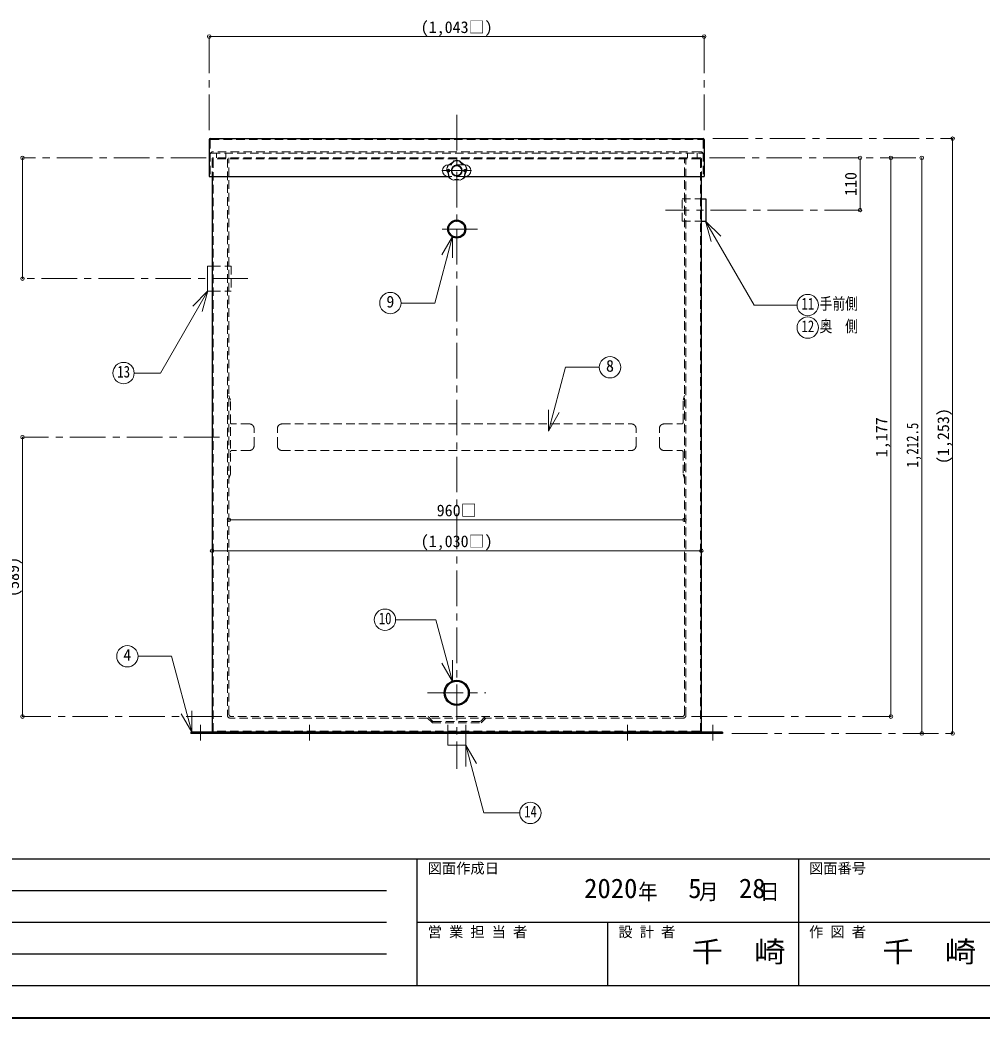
# Model space of a CAD drawing. Units: millimetres at full size, sheet at 1:15; details may follow other scales. Extents: x -3184 to 2891, y -2037 to 2178.
# Drawn here: x -1067 to 960, y -2037 to 65 of the extents above; entities that cross this region are included whole.
import ezdxf
from ezdxf.enums import TextEntityAlignment as Align

# ---------------------------------------------------------------- set-up
doc = ezdxf.new("R2010")
doc.units = ezdxf.units.MM
doc.header["$LTSCALE"] = 15
doc.header["$PDMODE"] = 32
doc.header["$PDSIZE"] = 7.5
doc.linetypes.add('CHAIN1', pattern=[8, 5, -1, 1, -1])
doc.linetypes.add('DASHED1', pattern=[1.8, 1.2, -0.6])
doc.layers.add('0-0', color=7, linetype='Continuous', lineweight=18)
doc.styles.add('ＭＳ ゴシック', font='')
doc.styles.get('ＭＳ ゴシック').set_extended_font_data('MS Gothic')

msp = doc.modelspace()

# ---------------------------------------------------------------- linework, layer by layer
at = {"layer": '0-0', "color": 4, "lineweight": 9}
for p, q in [((-668.2, 30.37), (374.8, 30.37)), ((898.3, -184.63), (898.3, -1437.63)), ((-1061.7, -479.63), (-1061.7, -225.13)), ((703.3, -225.13), (703.3, -335.13)), ((768.3, -225.13), (768.3, -1402.13)), ((833.3, -1437.63), (833.3, -225.13)), ((-1061.7, -813.63), (-1061.7, -1402.13)), ((-626.7, -987.63), (333.3, -987.63)), ((368.8, -1052.63), (-662.2, -1052.63))]:
    msp.add_line(p, q, dxfattribs=at)
at = {"layer": '0-0', "color": 4, "linetype": 'CHAIN1', "lineweight": 9}
for p, q in [((-668.2, -166.63), (-668.2, 30.37)), ((374.8, -166.63), (374.8, 30.37)), ((-146.7, -134.63), (-146.7, -1512.13)), ((392.8, -184.63), (898.3, -184.63)), ((-674.35, -225.13), (-1061.7, -225.13)), ((385.8, -225.13), (833.3, -225.13)), ((-178.2, -252.13), (-115.2, -252.13)), ((703.3, -335.13), (293.3, -335.13)), ((-102.7, -375.13), (-190.7, -375.13)), ((-586.7, -479.63), (-1061.7, -479.63)), ((-646.7, -813.63), (-1061.7, -813.63)), ((-208.2, -1352.13), (-85.2, -1352.13)), ((-641.7, -1402.13), (-1061.7, -1402.13)), ((348.3, -1402.13), (768.3, -1402.13)), ((-686.7, -1419.63), (-686.7, -1452.63)), ((-456.7, -1419.63), (-456.7, -1452.63)), ((213.3, -1419.63), (213.3, -1452.63)), ((393.3, -1419.63), (393.3, -1452.63)), ((433.3, -1437.63), (898.3, -1437.63))]:
    msp.add_line(p, q, dxfattribs=at)
at = {"layer": '0-0', "color": 5, "lineweight": 25}
for p, q in [((-668.2, -186.63), (-668.2, -264.63)), ((-666.2, -184.63), (372.8, -184.63)), ((374.8, -186.63), (374.8, -264.63)), ((-668.2, -264.63), (-163.59, -264.63)), ((-662.2, -264.63), (-662.2, -1432.63)), ((-129.81, -264.63), (374.8, -264.63)), ((368.8, -1432.63), (368.8, -264.63)), ((368.8, -311.63), (378.3, -311.63)), ((378.3, -311.63), (378.3, -358.63)), ((368.8, -358.63), (378.3, -358.63)), ((-706.7, -1434.63), (-706.7, -1437.63)), ((413.3, -1434.63), (-706.7, -1434.63)), ((413.3, -1437.63), (-706.7, -1437.63)), ((413.3, -1434.63), (413.3, -1437.63))]:
    msp.add_line(p, q, dxfattribs=at)
at = {"layer": '0-0', "linetype": 'DASHED1'}
for p, q in [((-666.2, -187.63), (-666.2, -264.63)), ((-665.2, -186.63), (371.8, -186.63)), ((372.8, -187.63), (372.8, -264.63)), ((-663.2, -215.13), (369.8, -215.13)), ((-662.2, -227.13), (-662.2, -264.63)), ((366.8, -212.13), (-660.2, -212.13)), ((366.8, -225.13), (-660.2, -225.13)), ((-660.2, -228.13), (-660.2, -1431.63)), ((365.8, -227.13), (-659.2, -227.13)), ((-653.2, -225.13), (-653.2, -215.13)), ((-629.7, -227.13), (-629.7, -1400.13)), ((-626.7, -1397.13), (-626.7, -225.13)), ((333.3, -1397.13), (333.3, -225.13)), ((336.3, -1400.13), (336.3, -227.13)), ((359.8, -225.13), (359.8, -215.13)), ((366.8, -228.13), (366.8, -1431.63)), ((368.8, -227.13), (368.8, -264.63)), ((-129.81, -264.63), (-163.59, -264.63)), ((328.3, -311.63), (368.8, -311.63)), ((328.3, -358.63), (328.3, -311.63)), ((328.3, -358.63), (368.8, -358.63)), ((-524.7, -831.63), (-524.7, -795.63)), ((-514.7, -785.63), (221.3, -785.63)), ((231.3, -831.63), (231.3, -795.63)), ((-514.7, -841.63), (221.3, -841.63)), ((331.3, -1405.13), (-624.7, -1405.13)), ((328.3, -1402.13), (-621.7, -1402.13)), ((365.8, -1432.63), (-659.45, -1432.63)), ((-642.2, -1432.63), (-642.2, -1434.63)), ((-463.7, -1434.63), (-463.7, -1437.63)), ((-449.7, -1434.63), (-449.7, -1437.63)), ((156.3, -1434.63), (156.3, -1437.63)), ((220.3, -1434.63), (220.3, -1437.63)), ((348.8, -1432.63), (348.8, -1434.63))]:
    msp.add_line(p, q, dxfattribs=at)
at = {"layer": '0-0', "color": 4, "linetype": 'DASHED1', "lineweight": 9}
for p, q in [((-633.2, -225.13), (-633.2, -215.13)), ((339.8, -225.13), (339.8, -215.13)), ((-166.7, -250.38), (-164.2, -249.13)), ((-166.7, -250.38), (-166.7, -253.88)), ((-164.2, -249.13), (-161.7, -250.38)), ((-130.27, -239.63), (-163.14, -239.63)), ((-161.7, -250.38), (-161.7, -253.88)), ((-129.2, -249.13), (-131.7, -250.38)), ((-131.7, -250.38), (-131.7, -253.88)), ((-126.7, -250.38), (-129.2, -249.13)), ((-126.7, -250.38), (-126.7, -253.88)), ((-164.2, -255.13), (-166.7, -253.88)), ((-161.7, -253.88), (-164.2, -255.13)), ((-131.7, -253.88), (-129.2, -255.13)), ((-129.2, -255.13), (-126.7, -253.88)), ((-166.19, -433.71), (-168.48, -437.68)), ((-662.2, -453.13), (-621.7, -453.13)), ((-621.7, -453.13), (-621.7, -506.13)), ((-662.2, -506.13), (-621.7, -506.13)), ((-626.7, -725.63), (-623.7, -735.63)), ((-623.7, -891.63), (-623.7, -735.63)), ((333.3, -725.63), (330.3, -735.63)), ((330.3, -782.63), (330.3, -735.63)), ((-583.7, -785.63), (-620.7, -785.63)), ((-573.7, -831.63), (-573.7, -795.63)), ((280.3, -831.63), (280.3, -795.63)), ((290.3, -785.63), (327.3, -785.63)), ((-583.7, -841.63), (-620.7, -841.63)), ((290.3, -841.63), (327.3, -841.63)), ((330.3, -844.63), (330.3, -891.63)), ((-626.7, -901.63), (-623.7, -891.63)), ((333.3, -901.63), (330.3, -891.63)), ((-206.7, -1402.13), (-196.7, -1412.13)), ((-86.7, -1402.13), (-96.7, -1412.13)), ((-85.46, -1405.13), (-95.46, -1415.13)), ((-196.7, -1412.13), (-96.7, -1412.13)), ((-165.7, -1437.63), (-165.7, -1412.13)), ((-127.7, -1437.63), (-127.7, -1412.13)), ((-693.7, -1434.63), (-693.7, -1437.63)), ((-679.7, -1434.63), (-679.7, -1437.63)), ((386.3, -1434.63), (386.3, -1437.63)), ((400.3, -1434.63), (400.3, -1437.63))]:
    msp.add_line(p, q, dxfattribs=at)
at = {"layer": '0-0'}
for p, q in [((-164.2, -239.63), (-163.14, -239.63)), ((-130.27, -239.63), (-129.2, -239.63)), ((377.91, -358.17), (409.73, -389.99)), ((377.91, -358.17), (389.56, -401.64)), ((377.91, -358.17), (480.11, -535.18)), ((-155.28, -390.8), (-192.84, -530.98)), ((-155.28, -390.8), (-177.78, -429.78)), ((-155.28, -390.8), (-155.28, -435.8)), ((-671.7, -453.13), (-671.7, -506.13)), ((-671.7, -453.13), (-662.2, -453.13)), ((-671.28, -505.4), (-771.21, -678.49)), ((-671.28, -505.4), (-703.1, -537.22)), ((-671.28, -505.4), (-682.93, -548.87)), ((-671.7, -506.13), (-662.2, -506.13)), ((-264.06, -530.98), (-192.84, -530.98)), ((570.43, -535.18), (480.11, -535.18)), ((46.83, -800.78), (82.89, -666.21)), ((153.83, -666.21), (82.89, -666.21)), ((-771.21, -678.49), (-826.32, -678.49)), ((46.83, -800.78), (46.83, -755.78)), ((46.83, -800.78), (69.33, -761.81)), ((-275.41, -1198.18), (-190.45, -1198.18)), ((-155.53, -1328.53), (-190.45, -1198.18)), ((-747.89, -1275.07), (-818.26, -1275.07)), ((-705.01, -1435.12), (-747.89, -1275.07)), ((-155.53, -1328.53), (-178.03, -1289.55)), ((-155.53, -1328.53), (-155.53, -1283.53)), ((-705.01, -1435.12), (-727.51, -1396.15)), ((-705.01, -1435.12), (-705.01, -1390.12)), ((-165.7, -1437.63), (-165.7, -1462.13)), ((-127.7, -1437.63), (-127.7, -1462.13)), ((-165.7, -1462.13), (-127.7, -1462.13)), ((-127.83, -1461.98), (-105.33, -1500.95)), ((-127.83, -1461.98), (-127.83, -1506.98))]:
    msp.add_line(p, q, dxfattribs=at)
at = {"layer": '0-0', "color": 6, "lineweight": 25}
for p, q in [((-3116.7, -1701.77), (2823.3, -1701.77)), ((-230.27, -1969.63), (-230.27, -1701.77)), ((573.3, -1701.77), (573.3, -1969.63)), ((-1687.42, -1768.74), (-294.56, -1768.74)), ((-294.56, -1835.7), (-1687.42, -1835.7)), ((2823.3, -1835.7), (-230.27, -1835.7)), ((171.51, -1969.63), (171.51, -1835.7)), ((-294.56, -1902.67), (-1687.42, -1902.67)), ((2823.3, -1969.63), (-3116.7, -1969.63))]:
    msp.add_line(p, q, dxfattribs=at)
at = {"layer": '0-0', "color": 1, "lineweight": 40}
msp.add_line((2890.8, -2037.13), (-3184.2, -2037.13), dxfattribs=at)
at = {"layer": '0-0', "color": 4, "linetype": 'DASHED1', "lineweight": 9}
msp.add_lwpolyline([(-207.94, -1405.13), (-197.94, -1415.13), (-95.46, -1415.13)], dxfattribs=at)
at = {"layer": '0-0'}
msp.add_lwpolyline([(-127.83, -1461.98), (-89.46, -1605.17), (-14.01, -1605.17)], dxfattribs=at)
at = {"layer": '0-0', "color": 4, "linetype": 'DASHED1', "lineweight": 9}
for centre in [(-164.2, -252.13), (-129.2, -252.13)]:
    msp.add_circle(centre, 1.5, dxfattribs=at)
at = {"layer": '0-0', "color": 4, "lineweight": 9}
msp.add_circle((-146.7, -252.13), 11.5, dxfattribs=at)
at = {"layer": '0-0'}
for centre, radius in [((-146.7, -252.13), 10.5), ((-286.56, -530.98), 22.5), ((592.93, -535.18), 22.5), ((592.93, -582.68), 22.5), ((176.33, -666.21), 22.5), ((-848.82, -678.49), 22.5), ((-297.91, -1198.18), 22.5), ((-840.76, -1275.07), 22.5), ((8.49, -1605.17), 22.5)]:
    msp.add_circle(centre, radius, dxfattribs=at)
at = {"layer": '0-0', "color": 5, "lineweight": 25}
for centre, radius in [((-146.7, -375.13), 19), ((-146.7, -375.13), 17), ((-146.7, -1352.13), 26.5), ((-146.7, -1352.13), 24.3)]:
    msp.add_circle(centre, radius, dxfattribs=at)
for centre, start, end in [((-666.2, -186.63), 90, 180), ((372.8, -186.63), 0, 90), ((-660.2, -1432.63), 180, 270), ((366.8, -1432.63), 270, 0)]:
    msp.add_arc(centre, 2, start, end, dxfattribs=at)
at = {"layer": '0-0', "linetype": 'DASHED1'}
for centre, radius, start, end in [((-665.2, -187.63), 1, 90, 180), ((371.8, -187.63), 1, 0, 90), ((-660.2, -218.13), 6, 90, 180), ((-663.2, -218.13), 3, 90, 180), ((-660.2, -227.13), 2, 90, 180), ((-659.2, -228.13), 1, 90, 180), ((365.8, -228.13), 1, 0, 90), ((366.8, -218.13), 6, 0, 90), ((366.8, -227.13), 2, 0, 90), ((369.8, -218.13), 3, 0, 90), ((-514.7, -795.63), 10, 90, 180), ((221.3, -795.63), 10, 0, 90), ((-514.7, -831.63), 10, 180, 270), ((221.3, -831.63), 10, 270, 0), ((-624.7, -1400.13), 5, 180, 270), ((-621.7, -1397.13), 5, 180, 270), ((328.3, -1397.13), 5, 270, 0), ((331.3, -1400.13), 5, 270, 0), ((-659.2, -1431.63), 1, 180, 270), ((365.8, -1431.63), 1, 270, 0)]:
    msp.add_arc(centre, radius, start, end, dxfattribs=at)
at = {"layer": '0-0'}
for centre, radius, start, end in [((-146.7, -252.13), 21.5, 74.5, 105.5), ((-146.7, -252.13), 21, 74.5, 105.5), ((-164.2, -252.13), 12.5, 90, 270), ((-146.7, -252.13), 21.5, 146.5, 177.5), ((-193.37, -267.29), 29.89, 3.41115, 32.58885), ((-181.9, -263.57), 18.83, 355.0119, 40.9881), ((-146.7, -252.13), 21, 146.5, 177.5), ((-175.54, -212.43), 29.89, 291.41115, 320.58885), ((-168.45, -222.19), 18.83, 283.0119, 328.9881), ((-124.95, -222.19), 18.83, 211.0119, 256.9881), ((-117.86, -212.43), 29.89, 219.41115, 248.58885), ((-111.51, -263.57), 18.83, 139.0119, 184.9881), ((-100.04, -267.29), 29.89, 147.41115, 176.58885), ((-129.2, -252.13), 12.5, 270, 90), ((-146.7, -252.13), 21, 2.5, 33.5), ((-146.7, -252.13), 21.5, 2.5, 33.5), ((-146.7, -252.13), 21.5, 218.5, 249.5), ((-146.7, -252.13), 21, 218.5, 249.5), ((-146.7, -301.2), 29.89, 75.41115, 104.58885), ((-146.7, -289.14), 18.83, 67.0119, 112.9881), ((-146.7, -252.13), 21, 290.5, 321.5), ((-146.7, -252.13), 21.5, 290.5, 321.5)]:
    msp.add_arc(centre, radius, start, end, dxfattribs=at)
at = {"layer": '0-0', "color": 4, "linetype": 'DASHED1', "lineweight": 9}
for centre, radius, start, end in [((-620.7, -782.63), 3, 180, 270), ((-583.7, -795.63), 10, 0, 90), ((290.3, -795.63), 10, 90, 180), ((327.3, -782.63), 3, 270, 0), ((-583.7, -831.63), 10, 270, 0), ((290.3, -831.63), 10, 180, 270), ((-620.7, -844.63), 3, 90, 180), ((327.3, -844.63), 3, 0, 90)]:
    msp.add_arc(centre, radius, start, end, dxfattribs=at)
at = {"layer": '0-0', "color": 1}
for p in [(-668.2, 30.37), (374.8, 30.37), (898.3, -184.63), (-1061.7, -225.13), (703.3, -225.13), (768.3, -225.13), (833.3, -225.13), (703.3, -335.13), (-1061.7, -479.63), (-1061.7, -813.63), (-626.7, -987.63), (333.3, -987.63), (-662.2, -1052.63), (368.8, -1052.63), (-1061.7, -1402.13), (768.3, -1402.13), (833.3, -1437.63), (898.3, -1437.63)]:
    msp.add_point(p, dxfattribs=at)

# ---------------------------------------------------------------- texts
at = {"layer": '0-0', "style": 'ＭＳ ゴシック'}
for s, height, p in [('(1,043□)', 24.74, (-222.64, 30.37)), ('9', 24.74, (-294.99, -547.86)), ('8', 24.74, (167.89, -683.08)), ('960□', 24.74, (-188.89, -987.63)), ('(1,030□)', 24.74, (-222.64, -1052.63)), ('4', 24.74, (-849.2, -1291.95)), ('図面作成日', 21.99, (-207.77, -1739.27)), ('図面番号', 21.99, (595.8, -1739.27)), ('2020', 41.24, (121.8, -1796.86)), ('5', 41.24, (341.17, -1796.86)), ('28', 41.24, (448.05, -1796.86)), ('営 業 担 当 者', 21.99, (-207.77, -1873.2)), ('設 計 者', 21.99, (194.01, -1873.2)), ('作 図 者', 21.99, (595.8, -1873.2))]:
    msp.add_text(s, height=height, dxfattribs=at).set_placement(p, align=Align.BOTTOM_LEFT)
for s, p in [('110', (703.3, -305.44)), ('1,177', (768.3, -855.82)), ('(1,253)', (898.3, -870.19)), ('(589)', (-1061.7, -1150.07))]:
    msp.add_text(s, height=24.74, rotation=90, dxfattribs=at).set_placement(p, align=Align.BOTTOM_LEFT)
for s, height, width, p in [('11', 24.74, 0.8, (579.8, -552.06)), ('手前側', 24.74, 0.8, (617.93, -552.06)), ('奥\u3000側', 24.74, 0.8, (617.93, -599.56)), ('12', 24.74, 0.8, (579.8, -599.56)), ('13', 24.74, 0.8, (-861.95, -695.36)), ('10', 24.74, 0.8, (-311.04, -1215.06)), ('14', 24.74, 0.8, (-4.63, -1622.05)), ('千\u3000崎', 43.99, 1.1, (348.3, -1932.67)), ('千\u3000崎', 43.99, 1.1, (750.08, -1932.67))]:
    msp.add_text(s, height=height, dxfattribs=dict(at, width=width)).set_placement(p, align=Align.BOTTOM_LEFT)
at = {"layer": '0-0', "style": 'ＭＳ ゴシック', "width": 0.8}
msp.add_text('1,212.5', height=24.74, rotation=90, dxfattribs=at).set_placement((833.3, -877.32), align=Align.BOTTOM_LEFT)
at = {"layer": '0-0', "insert": (235.8, -1791.24), "char_height": 32.99, "attachment_point": 7, "style": 'ＭＳ ゴシック'}
msp.add_mtext('\\T1.27;\\W0.9;年\\~\\~\\~月\\~\\~\\~日', dxfattribs=at)

doc.saveas('drawing.dxf')
